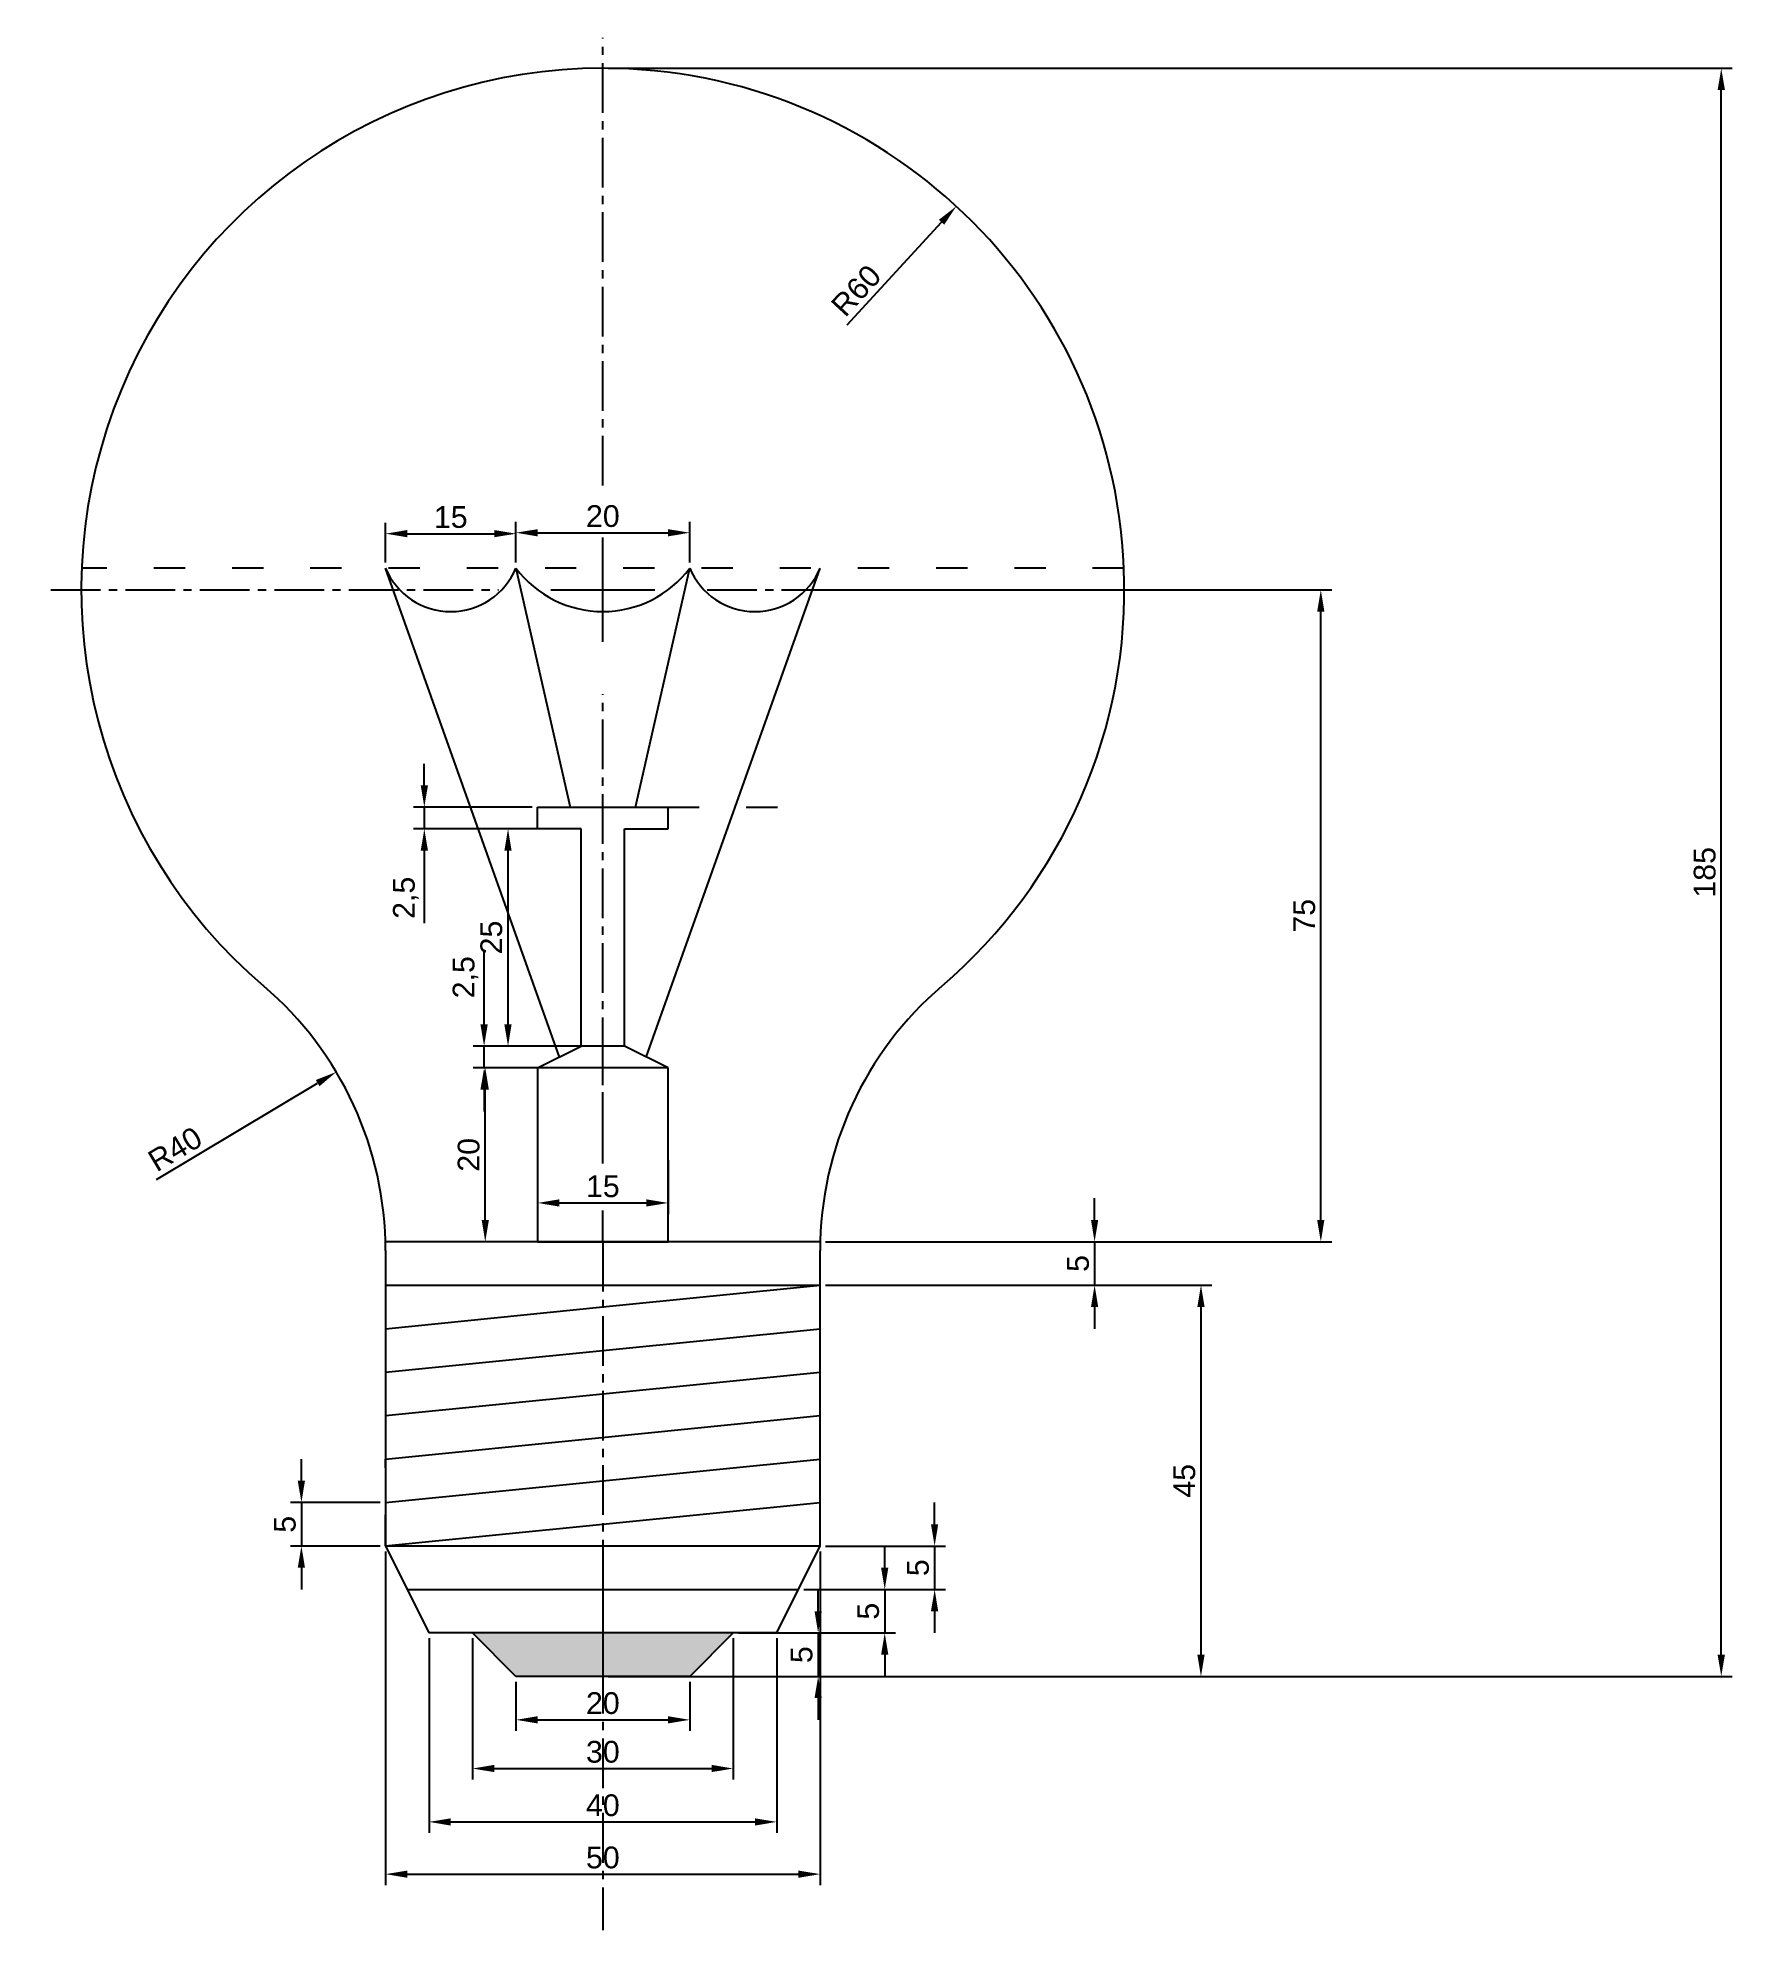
# Model space of a CAD drawing. Header units: millimetres. Extents: x 2480 to 2675, y 1171 to 1388.
import ezdxf

# ---------------------------------------------------------------- set-up
doc = ezdxf.new("R2010")
doc.units = ezdxf.units.MM
doc.header["$LTSCALE"] = 0.3
doc.linetypes.add('ACAD_ISO03W100', pattern=[30, 12, -18])
doc.linetypes.add('CENTER2', pattern=[28.575, 19.05, -3.175, 3.175, -3.175])
for name, color, linetype in [('kolory', 7, 'Continuous'), ('kreskowanie', 7, 'Continuous'), ('linie pomocnicze', 7, 'Continuous'), ('osie', 7, 'Continuous')]:
    doc.layers.add(name, color=color, linetype=linetype)
doc.styles.get("Standard").update_dxf_attribs({"font": 'arial.ttf'})
doc.dimstyles.new('ISO-25', dxfattribs={"dimtxt": 2.5, "dimasz": 2.5, "dimexe": 1.25, "dimexo": 0.625, "dimtad": 1, "dimtxsty": 'Standard', "dimcen": 2.5, "dimadec": 0, "dimazin": 0, "dimtfac": 1, "dimtmove": 0, "dimatfit": 3, "dimfxl": 1, "dimarcsym": 0})

# ---------------------------------------------------------------- blocks, each defined once
blk = doc.blocks.new('*U2')
at = {"layer": 'osie', "color": 0, "linetype": 'CENTER2', "transparency": 16777216}
for p, q in [((0, 12), (0, 63.5)), ((-63.5, 0), (-12, 0)), ((12, 0), (63.5, 0)), ((0, -63.5), (0, -12))]:
    blk.add_line(p, q, dxfattribs=at)
at = {"layer": 'osie', "color": 0, "linetype": 'Continuous', "transparency": 16777216}
for p, q in [((0, -6), (0, 6)), ((-6, 0), (6, 0))]:
    blk.add_line(p, q, dxfattribs=at)
blk = doc.blocks.new('*D3')
at = {"color": 0, "lineweight": -2, "transparency": 16777216}
for p, q in [((2601.68, 1252.3), (2601.68, 1254.8)), ((2570.73, 1249.8), (2602.93, 1249.8)), ((2601.68, 1249.8), (2601.68, 1244.8)), ((2570.73, 1244.8), (2602.93, 1244.8)), ((2601.68, 1242.3), (2601.68, 1239.8))]:
    blk.add_line(p, q, dxfattribs=at)
at = {"color": 0, "transparency": 16777216}
for points in [[(2601.27, 1252.3), (2602.1, 1252.3), (2601.68, 1249.8)], [(2601.27, 1242.3), (2602.1, 1242.3), (2601.68, 1244.8)]]:
    blk.add_solid(points, dxfattribs=at)
at = {"layer": 'Defpoints', "color": 0, "transparency": 16777216}
for p in [(2570.11, 1249.8), (2570.11, 1244.8), (2601.68, 1244.8)]:
    blk.add_point(p, dxfattribs=at)
at = {"color": 0, "transparency": 16777216, "insert": (2599.79, 1247.3), "char_height": 2.5, "attachment_point": 5, "rotation": 90}
blk.add_mtext('5', dxfattribs=at)
blk = doc.blocks.new('*D10')
at = {"color": 0, "lineweight": -2, "transparency": 16777216}
for p, q in [((2583.28, 1217.3), (2583.28, 1219.8)), ((2570.73, 1214.8), (2584.53, 1214.8)), ((2583.28, 1214.8), (2583.28, 1209.8)), ((2568.23, 1209.8), (2584.53, 1209.8)), ((2583.28, 1207.3), (2583.28, 1204.8))]:
    blk.add_line(p, q, dxfattribs=at)
at = {"color": 0, "transparency": 16777216}
for points in [[(2582.86, 1217.3), (2583.69, 1217.3), (2583.28, 1214.8)], [(2582.86, 1207.3), (2583.69, 1207.3), (2583.28, 1209.8)]]:
    blk.add_solid(points, dxfattribs=at)
at = {"layer": 'Defpoints', "color": 0, "transparency": 16777216}
for p in [(2570.11, 1214.8), (2567.61, 1209.8), (2583.28, 1209.8)]:
    blk.add_point(p, dxfattribs=at)
at = {"color": 0, "transparency": 16777216, "insert": (2581.38, 1212.3), "char_height": 2.5, "attachment_point": 5, "rotation": 90}
blk.add_mtext('5', dxfattribs=at)
blk = doc.blocks.new('*D11')
at = {"color": 0, "lineweight": -2, "transparency": 16777216}
for p, q in [((2577.54, 1212.3), (2577.54, 1214.8)), ((2568.23, 1209.8), (2578.79, 1209.8)), ((2577.54, 1209.8), (2577.54, 1204.8)), ((2565.73, 1204.8), (2578.79, 1204.8)), ((2577.54, 1202.3), (2577.54, 1199.8))]:
    blk.add_line(p, q, dxfattribs=at)
at = {"color": 0, "transparency": 16777216}
for points in [[(2577.12, 1212.3), (2577.95, 1212.3), (2577.54, 1209.8)], [(2577.12, 1202.3), (2577.95, 1202.3), (2577.54, 1204.8)]]:
    blk.add_solid(points, dxfattribs=at)
at = {"layer": 'Defpoints', "color": 0, "transparency": 16777216}
for p in [(2567.61, 1209.8), (2565.11, 1204.8), (2577.54, 1204.8)]:
    blk.add_point(p, dxfattribs=at)
at = {"color": 0, "transparency": 16777216, "insert": (2575.64, 1207.3), "char_height": 2.5, "attachment_point": 5, "rotation": 90}
blk.add_mtext('5', dxfattribs=at)
blk = doc.blocks.new('*D12')
at = {"color": 0, "lineweight": -2, "transparency": 16777216}
for p, q in [((2569.88, 1207.3), (2569.88, 1209.8)), ((2560.73, 1204.8), (2571.13, 1204.8)), ((2569.88, 1204.8), (2569.88, 1199.8)), ((2555.73, 1199.8), (2571.13, 1199.8)), ((2569.88, 1197.3), (2569.88, 1194.8))]:
    blk.add_line(p, q, dxfattribs=at)
at = {"color": 0, "transparency": 16777216}
for points in [[(2569.46, 1207.3), (2570.3, 1207.3), (2569.88, 1204.8)], [(2569.46, 1197.3), (2570.3, 1197.3), (2569.88, 1199.8)]]:
    blk.add_solid(points, dxfattribs=at)
at = {"layer": 'Defpoints', "color": 0, "transparency": 16777216}
for p in [(2560.11, 1204.8), (2555.11, 1199.8), (2569.88, 1199.8)]:
    blk.add_point(p, dxfattribs=at)
at = {"color": 0, "transparency": 16777216, "insert": (2567.98, 1202.3), "char_height": 2.5, "attachment_point": 5, "rotation": 90}
blk.add_mtext('5', dxfattribs=at)
blk = doc.blocks.new('*D13')
at = {"color": 0, "lineweight": -2, "transparency": 16777216}
for p, q in [((2535.11, 1199.18), (2535.11, 1193.55)), ((2555.11, 1199.18), (2555.11, 1193.55)), ((2537.61, 1194.8), (2552.61, 1194.8))]:
    blk.add_line(p, q, dxfattribs=at)
at = {"color": 0, "transparency": 16777216}
for points in [[(2537.61, 1195.22), (2537.61, 1194.39), (2535.11, 1194.8)], [(2552.61, 1195.22), (2552.61, 1194.39), (2555.11, 1194.8)]]:
    blk.add_solid(points, dxfattribs=at)
at = {"layer": 'Defpoints', "color": 0, "transparency": 16777216}
for p in [(2535.11, 1199.8), (2555.11, 1199.8), (2555.11, 1194.8)]:
    blk.add_point(p, dxfattribs=at)
at = {"color": 0, "transparency": 16777216, "insert": (2545.11, 1196.71), "char_height": 2.5, "attachment_point": 5}
blk.add_mtext('20', dxfattribs=at)
blk = doc.blocks.new('*D14')
at = {"color": 0, "lineweight": -2, "transparency": 16777216}
for p, q in [((2530.11, 1204.18), (2530.11, 1187.95)), ((2560.11, 1204.18), (2560.11, 1187.95)), ((2532.61, 1189.2), (2557.61, 1189.2))]:
    blk.add_line(p, q, dxfattribs=at)
at = {"color": 0, "transparency": 16777216}
for points in [[(2532.61, 1189.62), (2532.61, 1188.79), (2530.11, 1189.2)], [(2557.61, 1189.62), (2557.61, 1188.79), (2560.11, 1189.2)]]:
    blk.add_solid(points, dxfattribs=at)
at = {"layer": 'Defpoints', "color": 0, "transparency": 16777216}
for p in [(2530.11, 1204.8), (2560.11, 1204.8), (2560.11, 1189.2)]:
    blk.add_point(p, dxfattribs=at)
at = {"color": 0, "transparency": 16777216, "insert": (2545.11, 1191.11), "char_height": 2.5, "attachment_point": 5}
blk.add_mtext('30', dxfattribs=at)
blk = doc.blocks.new('*D15')
at = {"color": 0, "lineweight": -2, "transparency": 16777216}
for p, q in [((2525.11, 1204.18), (2525.11, 1181.81)), ((2565.11, 1204.18), (2565.11, 1181.81)), ((2527.61, 1183.06), (2562.61, 1183.06))]:
    blk.add_line(p, q, dxfattribs=at)
at = {"color": 0, "transparency": 16777216}
for points in [[(2527.61, 1183.47), (2527.61, 1182.64), (2525.11, 1183.06)], [(2562.61, 1183.47), (2562.61, 1182.64), (2565.11, 1183.06)]]:
    blk.add_solid(points, dxfattribs=at)
at = {"layer": 'Defpoints', "color": 0, "transparency": 16777216}
for p in [(2525.11, 1204.8), (2565.11, 1204.8), (2565.11, 1183.06)]:
    blk.add_point(p, dxfattribs=at)
at = {"color": 0, "transparency": 16777216, "insert": (2545.11, 1184.96), "char_height": 2.5, "attachment_point": 5}
blk.add_mtext('40', dxfattribs=at)
blk = doc.blocks.new('*D16')
at = {"color": 0, "lineweight": -2, "transparency": 16777216}
for p, q in [((2520.11, 1214.18), (2520.11, 1175.8)), ((2570.11, 1214.18), (2570.11, 1175.8)), ((2522.61, 1177.05), (2567.61, 1177.05))]:
    blk.add_line(p, q, dxfattribs=at)
at = {"color": 0, "transparency": 16777216}
for points in [[(2522.61, 1177.46), (2522.61, 1176.63), (2520.11, 1177.05)], [(2567.61, 1177.46), (2567.61, 1176.63), (2570.11, 1177.05)]]:
    blk.add_solid(points, dxfattribs=at)
at = {"layer": 'Defpoints', "color": 0, "transparency": 16777216}
for p in [(2520.11, 1214.8), (2570.11, 1214.8), (2570.11, 1177.05)]:
    blk.add_point(p, dxfattribs=at)
at = {"color": 0, "transparency": 16777216, "insert": (2545.11, 1178.95), "char_height": 2.5, "attachment_point": 5}
blk.add_mtext('50', dxfattribs=at)
blk = doc.blocks.new('*D17')
at = {"color": 0, "lineweight": -2, "transparency": 16777216}
for p, q in [((2570.73, 1244.8), (2615.17, 1244.8)), ((2613.92, 1242.3), (2613.92, 1202.3)), ((2555.73, 1199.8), (2615.17, 1199.8))]:
    blk.add_line(p, q, dxfattribs=at)
at = {"color": 0, "transparency": 16777216}
for points in [[(2613.5, 1242.3), (2614.34, 1242.3), (2613.92, 1244.8)], [(2613.5, 1202.3), (2614.34, 1202.3), (2613.92, 1199.8)]]:
    blk.add_solid(points, dxfattribs=at)
at = {"layer": 'Defpoints', "color": 0, "transparency": 16777216}
for p in [(2570.11, 1244.8), (2555.11, 1199.8), (2613.92, 1199.8)]:
    blk.add_point(p, dxfattribs=at)
at = {"color": 0, "transparency": 16777216, "insert": (2612.02, 1222.3), "char_height": 2.5, "attachment_point": 5, "rotation": 90}
blk.add_mtext('45', dxfattribs=at)
blk = doc.blocks.new('*D18')
at = {"color": 0, "lineweight": -2, "transparency": 16777216}
for p, q in [((2510.43, 1222.3), (2510.43, 1224.8)), ((2519.48, 1219.8), (2509.18, 1219.8)), ((2510.43, 1219.8), (2510.43, 1214.8)), ((2519.48, 1214.8), (2509.18, 1214.8)), ((2510.43, 1212.3), (2510.43, 1209.8))]:
    blk.add_line(p, q, dxfattribs=at)
at = {"color": 0, "transparency": 16777216}
for points in [[(2510.01, 1222.3), (2510.84, 1222.3), (2510.43, 1219.8)], [(2510.01, 1212.3), (2510.84, 1212.3), (2510.43, 1214.8)]]:
    blk.add_solid(points, dxfattribs=at)
at = {"layer": 'Defpoints', "color": 0, "transparency": 16777216}
for p in [(2520.11, 1219.8), (2510.43, 1214.8), (2520.11, 1214.8)]:
    blk.add_point(p, dxfattribs=at)
at = {"color": 0, "transparency": 16777216, "insert": (2508.53, 1217.3), "char_height": 2.5, "attachment_point": 5, "rotation": 90}
blk.add_mtext('5', dxfattribs=at)
blk = doc.blocks.new('*D19')
at = {"color": 0, "lineweight": -2, "transparency": 16777216}
for p, q in [((2537.61, 1259.18), (2537.61, 1253.02)), ((2552.61, 1259.18), (2552.61, 1253.02)), ((2540.11, 1254.27), (2550.11, 1254.27))]:
    blk.add_line(p, q, dxfattribs=at)
at = {"color": 0, "transparency": 16777216}
for points in [[(2540.11, 1254.68), (2540.11, 1253.85), (2537.61, 1254.27)], [(2550.11, 1254.68), (2550.11, 1253.85), (2552.61, 1254.27)]]:
    blk.add_solid(points, dxfattribs=at)
at = {"layer": 'Defpoints', "color": 0, "transparency": 16777216}
for p in [(2537.61, 1259.8), (2552.61, 1259.8), (2552.61, 1254.27)]:
    blk.add_point(p, dxfattribs=at)
at = {"color": 0, "transparency": 16777216, "insert": (2545.11, 1256.17), "char_height": 2.5, "attachment_point": 5}
blk.add_mtext('15', dxfattribs=at)
blk = doc.blocks.new('*D20')
at = {"color": 0, "lineweight": -2, "transparency": 16777216}
for p, q in [((2536.98, 1269.8), (2530.33, 1269.8)), ((2531.58, 1252.3), (2531.58, 1267.3)), ((2536.98, 1249.8), (2530.33, 1249.8))]:
    blk.add_line(p, q, dxfattribs=at)
at = {"color": 0, "transparency": 16777216}
for points in [[(2531.17, 1267.3), (2532, 1267.3), (2531.58, 1269.8)], [(2531.17, 1252.3), (2532, 1252.3), (2531.58, 1249.8)]]:
    blk.add_solid(points, dxfattribs=at)
at = {"layer": 'Defpoints', "color": 0, "transparency": 16777216}
for p in [(2531.58, 1269.8), (2537.61, 1269.8), (2537.61, 1249.8)]:
    blk.add_point(p, dxfattribs=at)
at = {"color": 0, "transparency": 16777216, "insert": (2529.68, 1259.8), "char_height": 2.5, "attachment_point": 5, "rotation": 90}
blk.add_mtext('20', dxfattribs=at)
blk = doc.blocks.new('*D21')
at = {"color": 0, "lineweight": -2, "transparency": 16777216}
for p, q in [((2531.45, 1274.8), (2531.45, 1283.16)), ((2544.48, 1272.3), (2530.2, 1272.3)), ((2531.45, 1269.8), (2531.45, 1272.3)), ((2544.48, 1269.8), (2530.2, 1269.8)), ((2531.45, 1267.3), (2531.45, 1264.8))]:
    blk.add_line(p, q, dxfattribs=at)
at = {"color": 0, "transparency": 16777216}
for points in [[(2531.03, 1274.8), (2531.86, 1274.8), (2531.45, 1272.3)], [(2531.03, 1267.3), (2531.86, 1267.3), (2531.45, 1269.8)]]:
    blk.add_solid(points, dxfattribs=at)
at = {"layer": 'Defpoints', "color": 0, "transparency": 16777216}
for p in [(2531.45, 1272.3), (2545.11, 1272.3), (2545.11, 1269.8)]:
    blk.add_point(p, dxfattribs=at)
at = {"color": 0, "transparency": 16777216, "insert": (2529.32, 1280.23), "char_height": 2.5, "attachment_point": 5, "rotation": 90}
blk.add_mtext('2,5', dxfattribs=at)
blk = doc.blocks.new('*D22')
at = {"color": 0, "lineweight": -2, "transparency": 16777216}
for p, q in [((2541.98, 1297.3), (2532.95, 1297.3)), ((2534.2, 1274.8), (2534.2, 1294.8)), ((2541.98, 1272.3), (2532.95, 1272.3))]:
    blk.add_line(p, q, dxfattribs=at)
at = {"color": 0, "transparency": 16777216}
for points in [[(2533.78, 1294.8), (2534.61, 1294.8), (2534.2, 1297.3)], [(2533.78, 1274.8), (2534.61, 1274.8), (2534.2, 1272.3)]]:
    blk.add_solid(points, dxfattribs=at)
at = {"layer": 'Defpoints', "color": 0, "transparency": 16777216}
for p in [(2534.2, 1297.3), (2542.61, 1297.3), (2542.61, 1272.3)]:
    blk.add_point(p, dxfattribs=at)
at = {"color": 0, "transparency": 16777216, "insert": (2532.29, 1284.8), "char_height": 2.5, "attachment_point": 5, "rotation": 90}
blk.add_mtext('25', dxfattribs=at)
blk = doc.blocks.new('*D23')
at = {"color": 0, "lineweight": -2, "transparency": 16777216}
for p, q in [((2524.57, 1302.3), (2524.57, 1304.8)), ((2536.98, 1299.8), (2523.32, 1299.8)), ((2524.57, 1299.8), (2524.57, 1297.3)), ((2536.98, 1297.3), (2523.32, 1297.3)), ((2524.57, 1294.8), (2524.57, 1286.44))]:
    blk.add_line(p, q, dxfattribs=at)
at = {"color": 0, "transparency": 16777216}
for points in [[(2524.16, 1302.3), (2524.99, 1302.3), (2524.57, 1299.8)], [(2524.16, 1294.8), (2524.99, 1294.8), (2524.57, 1297.3)]]:
    blk.add_solid(points, dxfattribs=at)
at = {"layer": 'Defpoints', "color": 0, "transparency": 16777216}
for p in [(2537.61, 1299.8), (2524.57, 1297.3), (2537.61, 1297.3)]:
    blk.add_point(p, dxfattribs=at)
at = {"color": 0, "transparency": 16777216, "insert": (2522.45, 1289.37), "char_height": 2.5, "attachment_point": 5, "rotation": 90}
blk.add_mtext('2,5', dxfattribs=at)
blk = doc.blocks.new('*D24')
at = {"color": 0, "lineweight": -2, "transparency": 16777216}
for p, q in [((2520.11, 1327.93), (2520.11, 1332.51)), ((2535.11, 1327.93), (2535.11, 1332.51)), ((2522.61, 1331.26), (2532.61, 1331.26))]:
    blk.add_line(p, q, dxfattribs=at)
at = {"color": 0, "transparency": 16777216}
for points in [[(2522.61, 1331.68), (2522.61, 1330.85), (2520.11, 1331.26)], [(2532.61, 1331.68), (2532.61, 1330.85), (2535.11, 1331.26)]]:
    blk.add_solid(points, dxfattribs=at)
at = {"layer": 'Defpoints', "color": 0, "transparency": 16777216}
for p in [(2535.11, 1331.26), (2520.11, 1327.3), (2535.11, 1327.3)]:
    blk.add_point(p, dxfattribs=at)
at = {"color": 0, "transparency": 16777216, "insert": (2527.61, 1333.16), "char_height": 2.5, "attachment_point": 5}
blk.add_mtext('15', dxfattribs=at)
blk = doc.blocks.new('*D25')
at = {"color": 0, "lineweight": -2, "transparency": 16777216}
for p, q in [((2535.11, 1327.93), (2535.11, 1332.62)), ((2555.11, 1327.93), (2555.11, 1332.62)), ((2537.61, 1331.37), (2552.61, 1331.37))]:
    blk.add_line(p, q, dxfattribs=at)
at = {"color": 0, "transparency": 16777216}
for points in [[(2537.61, 1331.78), (2537.61, 1330.95), (2535.11, 1331.37)], [(2552.61, 1331.78), (2552.61, 1330.95), (2555.11, 1331.37)]]:
    blk.add_solid(points, dxfattribs=at)
at = {"layer": 'Defpoints', "color": 0, "transparency": 16777216}
for p in [(2555.11, 1331.37), (2535.11, 1327.3), (2555.11, 1327.3)]:
    blk.add_point(p, dxfattribs=at)
at = {"color": 0, "transparency": 16777216, "insert": (2545.11, 1333.27), "char_height": 2.5, "attachment_point": 5}
blk.add_mtext('20', dxfattribs=at)
blk = doc.blocks.new('*D26')
at = {"color": 0, "lineweight": -2, "transparency": 16777216}
blk.add_line((2493.77, 1256.98), (2512.29, 1268.05), dxfattribs=at)
at = {"color": 0, "transparency": 16777216}
blk.add_solid([(2512.08, 1268.41), (2512.51, 1267.69), (2514.44, 1269.33)], dxfattribs=at)
at = {"layer": 'Defpoints', "color": 0, "transparency": 16777216}
for p in [(2514.44, 1269.33), (2480.11, 1248.81)]:
    blk.add_point(p, dxfattribs=at)
at = {"color": 0, "transparency": 16777216, "insert": (2495.9, 1260.46), "char_height": 2.5, "attachment_point": 5, "rotation": 30.8741}
blk.add_mtext('R40', dxfattribs=at)
blk = doc.blocks.new('*D27')
at = {"color": 0, "lineweight": -2, "transparency": 16777216}
blk.add_line((2573.21, 1355.29), (2584.08, 1367.08), dxfattribs=at)
at = {"color": 0, "transparency": 16777216}
blk.add_solid([(2583.77, 1367.37), (2584.38, 1366.8), (2585.77, 1368.92)], dxfattribs=at)
at = {"layer": 'Defpoints', "color": 0, "transparency": 16777216}
for p in [(2585.77, 1368.92), (2545.11, 1324.8)]:
    blk.add_point(p, dxfattribs=at)
at = {"color": 0, "transparency": 16777216, "insert": (2574.26, 1359.23), "char_height": 2.5, "attachment_point": 5, "rotation": 47.335}
blk.add_mtext('R60', dxfattribs=at)
blk = doc.blocks.new('*D28')
at = {"color": 0, "lineweight": -2, "transparency": 16777216}
for p, q in [((2570.73, 1324.8), (2628.96, 1324.8)), ((2627.71, 1252.3), (2627.71, 1322.3)), ((2570.73, 1249.8), (2628.96, 1249.8))]:
    blk.add_line(p, q, dxfattribs=at)
at = {"color": 0, "transparency": 16777216}
for points in [[(2627.29, 1322.3), (2628.12, 1322.3), (2627.71, 1324.8)], [(2627.29, 1252.3), (2628.12, 1252.3), (2627.71, 1249.8)]]:
    blk.add_solid(points, dxfattribs=at)
at = {"layer": 'Defpoints', "color": 0, "transparency": 16777216}
for p in [(2570.11, 1324.8), (2627.71, 1324.8), (2570.11, 1249.8)]:
    blk.add_point(p, dxfattribs=at)
at = {"color": 0, "transparency": 16777216, "insert": (2625.81, 1287.3), "char_height": 2.5, "attachment_point": 5, "rotation": 90}
blk.add_mtext('75', dxfattribs=at)
blk = doc.blocks.new('*D29')
at = {"color": 0, "lineweight": -2, "transparency": 16777216}
for p, q in [((2545.73, 1384.8), (2675.03, 1384.8)), ((2673.78, 1202.3), (2673.78, 1382.3)), ((2545.73, 1199.8), (2675.03, 1199.8))]:
    blk.add_line(p, q, dxfattribs=at)
at = {"color": 0, "transparency": 16777216}
for points in [[(2673.36, 1382.3), (2674.2, 1382.3), (2673.78, 1384.8)], [(2673.36, 1202.3), (2674.2, 1202.3), (2673.78, 1199.8)]]:
    blk.add_solid(points, dxfattribs=at)
at = {"layer": 'Defpoints', "color": 0, "transparency": 16777216}
for p in [(2545.11, 1384.8), (2673.78, 1384.8), (2545.11, 1199.8)]:
    blk.add_point(p, dxfattribs=at)
at = {"color": 0, "transparency": 16777216, "insert": (2671.88, 1292.3), "char_height": 2.5, "attachment_point": 5, "rotation": 90}
blk.add_mtext('185', dxfattribs=at)

msp = doc.modelspace()

# ---------------------------------------------------------------- hatches: boundary and pattern name
h = msp.add_hatch(color=7)
h.dxf.hatch_style = 1
h.paths.add_polyline_path([(2545.108, 1204.802), (2530.108, 1204.802), (2535.108, 1199.802), (2545.108, 1199.802)])
h.paths.add_polyline_path([(2560.108, 1204.802), (2545.108, 1204.802), (2545.108, 1199.802), (2555.108, 1199.802)])

# ---------------------------------------------------------------- linework, layer by layer
at = {"linetype": 'ACAD_ISO03W100'}
msp.add_line((2545.108, 1249.802), (2545.108, 1269.802), dxfattribs=at)
for p, q in [((2537.608, 1249.802), (2552.608, 1249.802)), ((2565.108, 1204.802), (2525.108, 1204.802)), ((2535.108, 1199.802), (2530.108, 1204.802)), ((2545.108, 1204.802), (2545.108, 1199.802)), ((2555.108, 1199.802), (2560.108, 1204.802)), ((2555.108, 1199.802), (2535.108, 1199.802))]:
    msp.add_line(p, q)
at = {"color": 7, "linetype": 'ACAD_ISO03W100'}
msp.add_line((2520.108, 1214.802), (2520.108, 1224.802), dxfattribs=at)
at = {"color": 7}
for p, q in [((2520.108, 1214.802), (2525.108, 1204.802)), ((2565.108, 1204.802), (2570.108, 1214.802)), ((2522.608, 1209.802), (2567.608, 1209.802))]:
    msp.add_line(p, q, dxfattribs=at)
at = {"color": 7, "linetype": 'CENTER2'}
for p, q in [((2545.108, 1214.802), (2545.108, 1204.802)), ((2545.108, 1209.802), (2545.108, 1170.606))]:
    msp.add_line(p, q, dxfattribs=at)
at = {"layer": 'kolory', "color": 1}
for p, q in [((2550.108, 1271.052), (2560.33, 1299.802)), ((2520.108, 1239.802), (2545.108, 1242.302)), ((2545.108, 1237.302), (2570.108, 1239.802)), ((2520.108, 1229.802), (2545.108, 1232.302)), ((2544.613, 1227.252), (2570.108, 1229.802)), ((2520.108, 1219.802), (2545.108, 1222.302)), ((2545.108, 1217.302), (2570.108, 1219.802))]:
    msp.add_line(p, q, dxfattribs=at)
at = {"layer": 'kolory', "color": 3}
msp.add_arc((2545.108, 1324.802), 60, 2.38802, 90, dxfattribs=at)
at = {"layer": 'kolory', "color": 5}
for centre, radius, start, end in [((2527.608, 1330.427), 8.125, 202.61986, 337.38014), ((2545.108, 1334.802), 12.5, 216.8699, 323.1301), ((2562.608, 1330.427), 8.125, 202.61986, 337.38014)]:
    msp.add_arc(centre, radius, start, end, dxfattribs=at)
at = {"layer": 'kreskowanie', "color": 7}
for p, q in [((2540.108, 1271.052), (2520.108, 1327.302)), ((2535.108, 1327.302), (2541.358, 1299.802)), ((2548.858, 1299.802), (2555.108, 1327.302)), ((2560.33, 1299.802), (2570.108, 1327.302)), ((2537.608, 1297.302), (2537.608, 1299.802)), ((2537.608, 1299.802), (2552.608, 1299.802)), ((2552.608, 1297.302), (2552.608, 1299.802)), ((2542.608, 1297.302), (2537.608, 1297.302)), ((2542.608, 1272.302), (2542.608, 1297.302)), ((2547.608, 1272.302), (2547.608, 1297.302)), ((2547.608, 1297.302), (2552.608, 1297.302)), ((2537.608, 1269.802), (2542.608, 1272.302)), ((2547.608, 1272.302), (2542.608, 1272.302)), ((2552.608, 1269.802), (2547.608, 1272.302)), ((2570.108, 1249.802), (2520.108, 1249.802)), ((2520.108, 1248.808), (2520.108, 1214.802)), ((2570.108, 1214.802), (2570.108, 1248.808)), ((2520.108, 1244.802), (2570.108, 1244.802)), ((2545.108, 1242.302), (2570.108, 1244.802)), ((2520.108, 1234.802), (2545.108, 1237.302)), ((2545.108, 1232.302), (2570.108, 1234.802)), ((2520.108, 1224.802), (2544.613, 1227.252)), ((2545.108, 1222.302), (2570.108, 1224.802)), ((2520.108, 1214.802), (2545.108, 1217.302)), ((2520.108, 1214.802), (2570.108, 1214.802))]:
    msp.add_line(p, q, dxfattribs=at)
at = {"layer": 'kreskowanie'}
for p, q in [((2552.608, 1269.802), (2537.608, 1269.802)), ((2537.608, 1269.802), (2537.608, 1249.802)), ((2552.608, 1249.802), (2552.608, 1269.802))]:
    msp.add_line(p, q, dxfattribs=at)
for start, end in [(90, 229.4584), (310.5416, 2.38802)]:
    msp.add_arc((2545.108, 1324.802), 60, start, end, dxfattribs=at)
at = {"layer": 'kreskowanie', "color": 7}
for centre, start, end in [((2480.108, 1248.808), 0, 49.4584), ((2610.108, 1248.808), 130.5416, 180)]:
    msp.add_arc(centre, 40, start, end, dxfattribs=at)
at = {"layer": 'linie pomocnicze', "color": 7, "linetype": 'ACAD_ISO03W100'}
for p, q in [((2605.056, 1327.302), (2485.16, 1327.302)), ((2552.608, 1299.802), (2565.629, 1299.802))]:
    msp.add_line(p, q, dxfattribs=at)
at = {"layer": 'linie pomocnicze', "color": 7, "linetype": 'CENTER2'}
msp.add_line((2545.108, 1249.802), (2545.108, 1209.802), dxfattribs=at)

# ---------------------------------------------------------------- block references
at = {"layer": 'osie', "linetype": 'CENTER2'}
msp.add_blockref('*U2', (2545.108, 1324.802), dxfattribs=at)

# ---------------------------------------------------------------- dimensions: what is measured, and where the dimension line sits
for base, p1, p2, picture, middle in [((2673.782, 1384.802), (2545.108, 1199.802), (2545.108, 1384.802), '*D29', (2671.88, 1292.302)), ((2627.707, 1324.802), (2570.108, 1249.802), (2570.108, 1324.802), '*D28', (2625.811, 1287.302)), ((2524.575, 1297.302), (2537.608, 1299.802), (2537.608, 1297.302), '*D23', (2522.448, 1289.37)), ((2534.196, 1297.302), (2542.608, 1272.302), (2542.608, 1297.302), '*D22', (2532.294, 1284.802)), ((2531.448, 1272.302), (2545.108, 1269.802), (2545.108, 1272.302), '*D21', (2529.32, 1280.233)), ((2531.585, 1269.802), (2537.608, 1249.802), (2537.608, 1269.802), '*D20', (2529.684, 1259.802)), ((2613.919, 1199.802), (2570.108, 1244.802), (2555.108, 1199.802), '*D17', (2612.023, 1222.302)), ((2510.426, 1214.802), (2520.108, 1219.802), (2520.108, 1214.802), '*D18', (2508.53, 1217.302)), ((2583.276, 1209.802), (2570.108, 1214.802), (2567.608, 1209.802), '*D10', (2581.38, 1212.302)), ((2577.535, 1204.802), (2567.608, 1209.802), (2565.108, 1204.802), '*D11', (2575.639, 1207.302)), ((2569.88, 1199.802), (2560.108, 1204.802), (2555.108, 1199.802), '*D12', (2567.984, 1202.302))]:
    dim = msp.add_linear_dim(base=base, p1=p1, p2=p2, angle=90, dimstyle='ISO-25')
    dim.commit()
    dim.dimension.update_dxf_attribs({"geometry": picture, "text_midpoint": middle})
for center, mpoint, picture, middle in [((2545.108, 1324.802), (2585.771, 1368.921), '*D27', (2575.654, 1357.945)), ((2480.108, 1248.808), (2514.44, 1269.334), '*D26', (2496.871, 1258.83))]:
    dim = msp.add_radius_dim(center=center, mpoint=mpoint, dimstyle='ISO-25')
    dim.commit()
    dim.dimension.update_dxf_attribs({"geometry": picture, "text_midpoint": middle, "dimtype": 164})
for base, p1, p2, picture, middle in [((2535.108, 1331.263), (2520.108, 1327.302), (2535.108, 1327.302), '*D24', (2527.608, 1333.164)), ((2555.108, 1331.366), (2535.108, 1327.302), (2555.108, 1327.302), '*D25', (2545.108, 1333.268)), ((2552.608, 1254.266), (2537.608, 1259.802), (2552.608, 1259.802), '*D19', (2545.108, 1256.168)), ((2570.108, 1177.046), (2520.108, 1214.802), (2570.108, 1214.802), '*D16', (2545.108, 1178.947)), ((2565.108, 1183.056), (2525.108, 1204.802), (2565.108, 1204.802), '*D15', (2545.108, 1184.958)), ((2560.108, 1189.203), (2530.108, 1204.802), (2560.108, 1204.802), '*D14', (2545.108, 1191.106)), ((2555.108, 1194.804), (2535.108, 1199.802), (2555.108, 1199.802), '*D13', (2545.108, 1196.705))]:
    dim = msp.add_linear_dim(base=base, p1=p1, p2=p2, dimstyle='ISO-25')
    dim.commit()
    dim.dimension.update_dxf_attribs({"geometry": picture, "text_midpoint": middle})
at = {"color": 7}
dim = msp.add_linear_dim(base=(2601.683, 1244.802), p1=(2570.108, 1249.802), p2=(2570.108, 1244.802), angle=90, dimstyle='ISO-25', dxfattribs=at)
dim.commit()
dim.dimension.update_dxf_attribs({"geometry": '*D3', "text_midpoint": (2599.786, 1247.302)})

doc.saveas('drawing.dxf')
